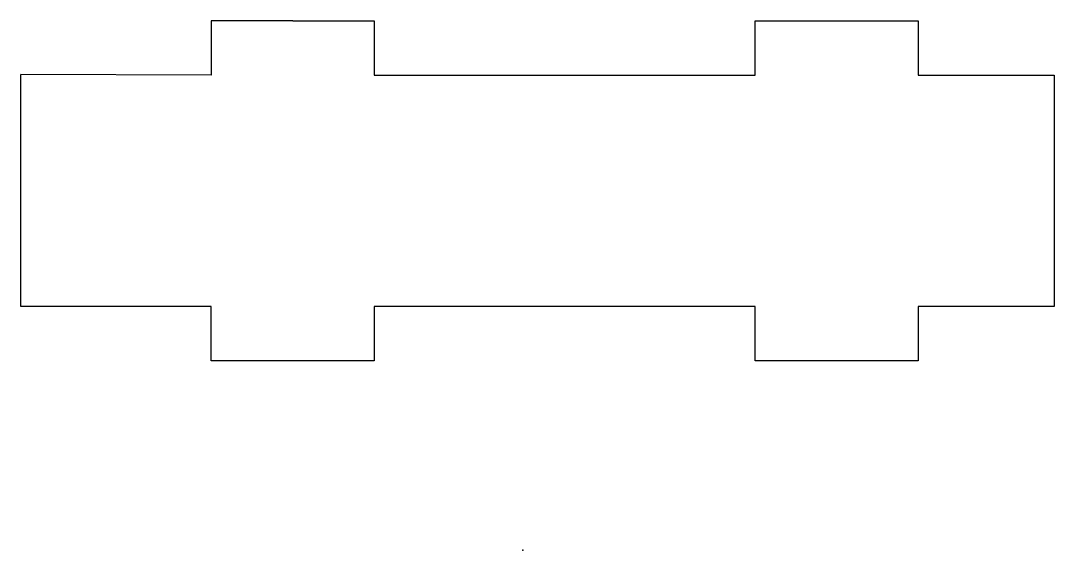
# Model space of a CAD drawing. Header units: millimetres. Extents: x -36.9 to 39.1, y 0 to 38.9.
import ezdxf

# ---------------------------------------------------------------- set-up
doc = ezdxf.new("R2010")
doc.units = ezdxf.units.MM
doc.header["$MEASUREMENT"] = 0
doc.layers.add('CAMERA BUIHUIZING KORT BOVEN v1_Sketch1', color=7, linetype='Continuous')

msp = doc.modelspace()

# ---------------------------------------------------------------- linework, layer by layer
at = {"layer": 'CAMERA BUIHUIZING KORT BOVEN v1_Sketch1'}
for p, q in [((-16.93, 38.919), (-22.93, 38.919)), ((-22.93, 38.919), (-22.93, 34.919)), ((-16.93, 38.919), (-10.93, 38.919)), ((-10.93, 38.919), (-10.944, 34.919)), ((17.07, 38.919), (29.07, 38.919)), ((17.07, 34.919), (17.07, 38.919)), ((29.07, 38.919), (29.07, 34.919)), ((-22.93, 34.919), (-36.93, 34.968)), ((-36.93, 17.919), (-36.93, 34.968)), ((-10.944, 34.919), (17.07, 34.919)), ((29.07, 34.919), (39.07, 34.919)), ((39.07, 34.919), (39.07, 17.919)), ((-22.93, 17.919), (-36.93, 17.919)), ((-22.93, 13.919), (-22.93, 17.919)), ((17.07, 17.919), (-10.93, 17.919)), ((-10.93, 17.919), (-10.93, 13.919)), ((17.07, 13.919), (17.07, 17.919)), ((39.07, 17.919), (29.07, 17.919)), ((29.07, 17.919), (29.07, 13.919)), ((-10.93, 13.919), (-22.93, 13.919)), ((29.07, 13.919), (17.07, 13.919))]:
    msp.add_line(p, q, dxfattribs=at)
msp.add_point((0, 0), dxfattribs=at)

doc.saveas('drawing.dxf')
